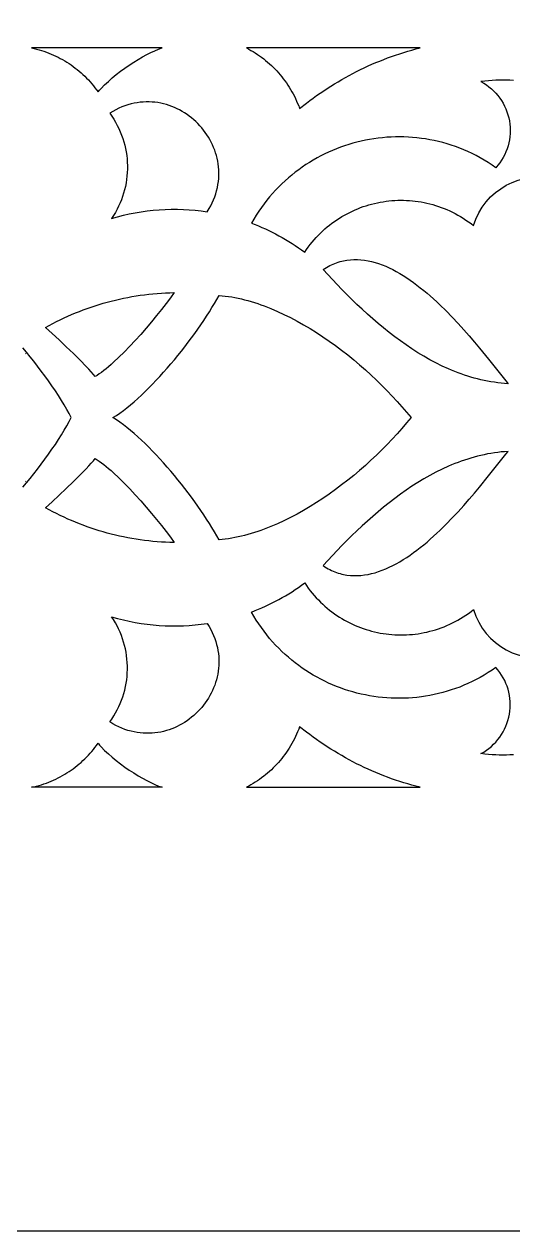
# Model space of a CAD drawing. Extents: x -660 to 660, y -460 to 460.
# Drawn here: x -457.6 to -391.5, y -460 to -296.8 of the extents above; entities that cross this region are included whole.
import ezdxf

# ---------------------------------------------------------------- set-up
doc = ezdxf.new("R2010")
doc.units = 0
doc.layers.add('LAYER_1', color=18, linetype='CONTINUOUS')

msp = doc.modelspace()

# ---------------------------------------------------------------- linework, layer by layer
at = {"layer": 'LAYER_1'}
for points in [[(-660, -460), (660, -460), (660, 460), (-660, 460)], [(-456.59, -300), (-456.25, -300.08), (-455.91, -300.16), (-455.58, -300.25), (-455.24, -300.35), (-454.92, -300.46), (-454.59, -300.57), (-454.27, -300.7), (-453.95, -300.83), (-453.63, -300.96), (-453.32, -301.11), (-453.01, -301.26), (-452.7, -301.42), (-452.4, -301.58), (-452.1, -301.75), (-451.81, -301.93), (-451.52, -302.12), (-451.24, -302.31), (-450.96, -302.51), (-450.68, -302.72), (-450.41, -302.93), (-450.15, -303.15), (-449.89, -303.37), (-449.63, -303.6), (-449.38, -303.84), (-449.14, -304.08), (-448.9, -304.33), (-448.67, -304.59), (-448.44, -304.85), (-448.22, -305.11), (-448.01, -305.39), (-447.8, -305.66), (-447.59, -305.95), (-447.39, -305.71), (-447.17, -305.47), (-446.7, -304.99), (-446.2, -304.52), (-445.67, -304.06), (-445.12, -303.6), (-444.54, -303.16), (-443.95, -302.73), (-443.36, -302.32), (-442.76, -301.93), (-442.16, -301.56), (-441.57, -301.22), (-440.99, -300.91), (-440.43, -300.63), (-439.9, -300.38), (-439.39, -300.17), (-438.91, -300)], [(-420.31, -308.19), (-419.4, -307.47), (-418.94, -307.12), (-418.48, -306.78), (-418.01, -306.44), (-417.54, -306.12), (-417.06, -305.79), (-416.58, -305.48), (-416.09, -305.17), (-415.61, -304.86), (-415.11, -304.57), (-414.62, -304.28), (-414.12, -303.99), (-413.62, -303.72), (-413.11, -303.45), (-412.6, -303.19), (-412.08, -302.93), (-411.57, -302.68), (-411.05, -302.44), (-410.52, -302.21), (-410, -301.98), (-409.47, -301.77), (-408.93, -301.55), (-408.4, -301.35), (-407.86, -301.16), (-407.32, -300.97), (-406.77, -300.79), (-406.23, -300.61), (-405.68, -300.45), (-405.12, -300.29), (-404.57, -300.14), (-404.01, -300), (-427.51, -300), (-427.2, -300.16), (-426.9, -300.33), (-426.6, -300.5), (-426.31, -300.68), (-426.02, -300.87), (-425.74, -301.07), (-425.46, -301.27), (-425.18, -301.48), (-424.92, -301.69), (-424.65, -301.91), (-424.39, -302.14), (-424.14, -302.37), (-423.89, -302.61), (-423.65, -302.85), (-423.41, -303.11), (-423.18, -303.36), (-422.96, -303.62), (-422.74, -303.89), (-422.52, -304.17), (-422.32, -304.44), (-422.11, -304.73), (-421.92, -305.02), (-421.73, -305.31), (-421.55, -305.61), (-421.37, -305.92), (-421.2, -306.23), (-421.03, -306.54), (-420.87, -306.86), (-420.72, -307.19), (-420.58, -307.51), (-420.44, -307.85)], [(-445.77, -323.07), (-444.97, -322.84), (-444.17, -322.64), (-443.36, -322.46), (-442.55, -322.3), (-441.74, -322.16), (-440.93, -322.05), (-440.12, -321.95), (-439.3, -321.89), (-438.49, -321.84), (-437.68, -321.82), (-436.86, -321.82), (-436.05, -321.84), (-435.24, -321.88), (-434.43, -321.95), (-433.62, -322.04), (-432.82, -322.15), (-432.57, -321.74), (-432.35, -321.34), (-432.14, -320.94), (-431.96, -320.53), (-431.8, -320.12), (-431.66, -319.72), (-431.55, -319.31), (-431.45, -318.9), (-431.37, -318.49), (-431.31, -318.09), (-431.27, -317.68), (-431.24, -317.28), (-431.24, -316.88), (-431.25, -316.48), (-431.28, -316.09), (-431.33, -315.7), (-431.39, -315.31), (-431.47, -314.93), (-431.57, -314.55), (-431.68, -314.18), (-431.81, -313.81), (-431.95, -313.45), (-432.1, -313.09), (-432.27, -312.74), (-432.45, -312.4), (-432.65, -312.07), (-432.86, -311.74), (-433.08, -311.42), (-433.31, -311.11), (-433.55, -310.81), (-433.81, -310.52), (-434.08, -310.24), (-434.35, -309.97), (-434.64, -309.71), (-434.93, -309.46), (-435.24, -309.22), (-435.55, -308.99), (-435.88, -308.78), (-436.21, -308.58), (-436.55, -308.39), (-436.89, -308.22), (-437.25, -308.06), (-437.61, -307.91), (-437.97, -307.78), (-438.35, -307.66), (-438.72, -307.56), (-439.11, -307.47), (-439.49, -307.4), (-439.89, -307.35), (-440.28, -307.32), (-440.68, -307.3), (-441.08, -307.3), (-441.49, -307.32), (-441.9, -307.35), (-442.31, -307.41), (-442.72, -307.48), (-443.13, -307.58), (-443.54, -307.69), (-443.96, -307.83), (-444.37, -307.99), (-444.79, -308.16), (-445.2, -308.36), (-445.61, -308.59), (-446.02, -308.83), (-445.74, -309.23), (-445.47, -309.64), (-445.22, -310.06), (-444.99, -310.48), (-444.78, -310.92), (-444.58, -311.35), (-444.41, -311.8), (-444.25, -312.24), (-444.11, -312.69), (-443.98, -313.15), (-443.88, -313.61), (-443.79, -314.07), (-443.72, -314.54), (-443.67, -315), (-443.64, -315.47), (-443.62, -315.94), (-443.62, -316.4), (-443.64, -316.87), (-443.68, -317.34), (-443.73, -317.8), (-443.8, -318.27), (-443.89, -318.73), (-444, -319.18), (-444.13, -319.64), (-444.27, -320.09), (-444.43, -320.53), (-444.61, -320.97), (-444.81, -321.41), (-445.02, -321.83), (-445.25, -322.25), (-445.5, -322.67)], [(-417.14, -329.98), (-416.92, -329.83), (-416.69, -329.69), (-416.46, -329.56), (-416.23, -329.44), (-416, -329.33), (-415.77, -329.23), (-415.54, -329.14), (-415.31, -329.05), (-415.08, -328.97), (-414.85, -328.9), (-414.61, -328.84), (-414.38, -328.79), (-414.14, -328.74), (-413.91, -328.7), (-413.44, -328.65), (-412.96, -328.62), (-412.49, -328.62), (-412.01, -328.65), (-411.53, -328.71), (-411.05, -328.79), (-410.57, -328.89), (-410.1, -329.02), (-409.62, -329.17), (-409.14, -329.35), (-408.66, -329.54), (-408.18, -329.75), (-407.71, -329.99), (-407.23, -330.24), (-406.76, -330.51), (-406.29, -330.79), (-405.82, -331.09), (-405.36, -331.41), (-404.89, -331.74), (-404.43, -332.08), (-403.98, -332.43), (-403.52, -332.8), (-403.07, -333.17), (-402.63, -333.55), (-402.19, -333.95), (-401.75, -334.35), (-401.32, -334.75), (-400.48, -335.58), (-399.66, -336.42), (-398.86, -337.27), (-398.1, -338.12), (-397.36, -338.96), (-396.65, -339.79), (-395.98, -340.6), (-394.75, -342.12), (-393.68, -343.47), (-392.79, -344.59), (-392.42, -345.05), (-392.11, -345.43), (-392.57, -345.39), (-393.04, -345.35), (-393.5, -345.3), (-393.96, -345.23), (-394.42, -345.16), (-394.88, -345.08), (-395.33, -344.98), (-395.79, -344.88), (-396.23, -344.77), (-396.68, -344.66), (-397.13, -344.53), (-397.57, -344.39), (-398.01, -344.25), (-398.45, -344.1), (-398.88, -343.94), (-399.31, -343.77), (-399.74, -343.6), (-400.17, -343.41), (-401.02, -343.03), (-401.86, -342.61), (-402.69, -342.17), (-403.5, -341.71), (-404.31, -341.22), (-405.11, -340.71), (-405.9, -340.18), (-406.68, -339.63), (-407.45, -339.07), (-408.21, -338.48), (-408.96, -337.88), (-409.7, -337.27), (-410.42, -336.64), (-411.14, -336), (-411.85, -335.35), (-412.55, -334.7), (-413.24, -334.03), (-413.91, -333.37), (-414.58, -332.69), (-415.24, -332.01), (-415.88, -331.33)], [(-454.72, -337.8), (-454.22, -337.53), (-453.72, -337.26), (-453.22, -337.01), (-452.71, -336.76), (-452.2, -336.52), (-451.68, -336.28), (-451.17, -336.06), (-450.64, -335.84), (-450.12, -335.63), (-449.59, -335.43), (-449.06, -335.24), (-448.52, -335.05), (-447.98, -334.87), (-447.44, -334.7), (-446.9, -334.54), (-446.35, -334.39), (-445.8, -334.24), (-445.25, -334.11), (-444.69, -333.98), (-444.13, -333.86), (-443.57, -333.75), (-443.01, -333.64), (-442.45, -333.55), (-441.88, -333.46), (-441.31, -333.39), (-440.74, -333.32), (-440.17, -333.26), (-439.6, -333.21), (-439.02, -333.17), (-438.45, -333.13), (-437.87, -333.11), (-437.29, -333.09), (-437.81, -333.82), (-438.39, -334.58), (-439.01, -335.39), (-439.67, -336.21), (-440.36, -337.05), (-441.08, -337.9), (-441.81, -338.74), (-442.56, -339.56), (-443.3, -340.36), (-444.04, -341.13), (-444.78, -341.85), (-445.49, -342.52), (-445.83, -342.83), (-446.17, -343.12), (-446.5, -343.4), (-446.82, -343.65), (-447.13, -343.89), (-447.43, -344.1), (-447.72, -344.29), (-448, -344.46), (-448.23, -344.16), (-448.52, -343.83), (-448.84, -343.47), (-449.21, -343.08), (-450.02, -342.24), (-450.93, -341.35), (-451.89, -340.42), (-452.86, -339.5), (-453.82, -338.62)], [(-431.22, -366.53), (-431.52, -365.99), (-431.84, -365.44), (-432.18, -364.88), (-432.53, -364.31), (-432.9, -363.73), (-433.28, -363.15), (-433.68, -362.56), (-434.09, -361.97), (-434.51, -361.38), (-434.95, -360.78), (-435.39, -360.19), (-435.84, -359.59), (-436.31, -359), (-436.78, -358.41), (-437.25, -357.83), (-437.74, -357.26), (-438.22, -356.69), (-438.72, -356.13), (-439.21, -355.58), (-439.71, -355.05), (-440.21, -354.53), (-440.71, -354.02), (-441.21, -353.52), (-441.71, -353.05), (-442.21, -352.59), (-442.71, -352.15), (-443.2, -351.73), (-443.68, -351.34), (-444.17, -350.97), (-444.64, -350.62), (-445.11, -350.3), (-445.57, -350), (-445.11, -349.7), (-444.64, -349.38), (-444.17, -349.03), (-443.68, -348.66), (-443.2, -348.27), (-442.71, -347.85), (-442.21, -347.41), (-441.71, -346.95), (-441.21, -346.48), (-440.71, -345.98), (-440.21, -345.47), (-439.71, -344.95), (-439.21, -344.42), (-438.72, -343.87), (-438.22, -343.31), (-437.74, -342.74), (-437.25, -342.17), (-436.78, -341.59), (-436.31, -341), (-435.84, -340.41), (-435.39, -339.81), (-434.95, -339.22), (-434.51, -338.62), (-434.09, -338.03), (-433.68, -337.44), (-433.28, -336.85), (-432.9, -336.27), (-432.53, -335.69), (-432.18, -335.12), (-431.84, -334.56), (-431.52, -334.01), (-431.22, -333.47), (-430.8, -333.51), (-430.37, -333.56), (-429.94, -333.61), (-429.51, -333.68), (-429.07, -333.76), (-428.64, -333.85), (-428.2, -333.95), (-427.76, -334.06), (-427.32, -334.18), (-426.88, -334.3), (-426.44, -334.44), (-425.99, -334.59), (-425.55, -334.74), (-425.11, -334.9), (-424.22, -335.25), (-423.33, -335.63), (-422.44, -336.04), (-421.55, -336.48), (-420.66, -336.95), (-419.78, -337.44), (-418.91, -337.96), (-418.04, -338.51), (-417.17, -339.07), (-416.32, -339.66), (-415.47, -340.26), (-414.64, -340.89), (-413.81, -341.53), (-413, -342.18), (-412.21, -342.85), (-411.42, -343.53), (-410.66, -344.23), (-409.91, -344.93), (-409.18, -345.64), (-408.47, -346.36), (-407.77, -347.08), (-407.1, -347.81), (-406.46, -348.54), (-405.83, -349.27), (-405.23, -350), (-405.83, -350.73), (-406.46, -351.46), (-407.1, -352.19), (-407.77, -352.92), (-408.47, -353.64), (-409.18, -354.36), (-409.91, -355.07), (-410.66, -355.77), (-411.42, -356.47), (-412.21, -357.15), (-413, -357.82), (-413.81, -358.47), (-414.64, -359.11), (-415.47, -359.74), (-416.32, -360.34), (-417.17, -360.93), (-418.04, -361.49), (-418.91, -362.04), (-419.78, -362.56), (-420.66, -363.05), (-421.55, -363.52), (-422.44, -363.96), (-423.33, -364.37), (-424.22, -364.75), (-424.66, -364.93), (-425.11, -365.1), (-425.55, -365.26), (-425.99, -365.41), (-426.44, -365.56), (-426.88, -365.7), (-427.32, -365.82), (-427.76, -365.94), (-428.2, -366.05), (-428.64, -366.15), (-429.07, -366.24), (-429.51, -366.32), (-429.94, -366.39), (-430.37, -366.44), (-430.8, -366.49)], [(-454.72, -362.2), (-453.82, -361.38), (-452.86, -360.5), (-451.89, -359.58), (-450.93, -358.65), (-450.02, -357.76), (-449.21, -356.92), (-448.84, -356.53), (-448.52, -356.17), (-448.23, -355.84), (-448, -355.54), (-447.72, -355.71), (-447.43, -355.9), (-447.13, -356.11), (-446.82, -356.35), (-446.5, -356.6), (-446.17, -356.88), (-445.83, -357.17), (-445.49, -357.48), (-444.78, -358.15), (-444.04, -358.87), (-443.3, -359.64), (-442.56, -360.44), (-441.81, -361.26), (-441.08, -362.1), (-440.36, -362.95), (-439.67, -363.79), (-439.01, -364.61), (-438.39, -365.42), (-437.81, -366.18), (-437.29, -366.91), (-437.87, -366.89), (-438.45, -366.87), (-439.02, -366.83), (-439.6, -366.79), (-440.17, -366.74), (-440.74, -366.68), (-441.31, -366.61), (-441.88, -366.54), (-442.45, -366.45), (-443.01, -366.36), (-443.57, -366.25), (-444.13, -366.14), (-444.69, -366.02), (-445.25, -365.89), (-445.8, -365.76), (-446.35, -365.61), (-446.9, -365.46), (-447.44, -365.3), (-447.98, -365.13), (-448.52, -364.95), (-449.06, -364.76), (-449.59, -364.57), (-450.12, -364.37), (-450.64, -364.16), (-451.17, -363.94), (-451.68, -363.72), (-452.2, -363.48), (-452.71, -363.24), (-453.22, -362.99), (-453.72, -362.74), (-454.22, -362.47)], [(-417.14, -370.02), (-416.92, -370.17), (-416.69, -370.31), (-416.46, -370.44), (-416.23, -370.56), (-416, -370.67), (-415.77, -370.77), (-415.54, -370.86), (-415.31, -370.95), (-415.08, -371.03), (-414.85, -371.1), (-414.61, -371.16), (-414.38, -371.21), (-414.14, -371.26), (-413.91, -371.3), (-413.44, -371.35), (-412.96, -371.38), (-412.49, -371.38), (-412.01, -371.35), (-411.53, -371.29), (-411.05, -371.21), (-410.57, -371.11), (-410.1, -370.98), (-409.62, -370.83), (-409.14, -370.65), (-408.66, -370.46), (-408.18, -370.25), (-407.71, -370.01), (-407.23, -369.76), (-406.76, -369.49), (-406.29, -369.21), (-405.82, -368.91), (-405.36, -368.59), (-404.89, -368.26), (-404.43, -367.92), (-403.98, -367.57), (-403.52, -367.2), (-403.07, -366.83), (-402.63, -366.45), (-402.19, -366.05), (-401.75, -365.65), (-401.32, -365.25), (-400.48, -364.42), (-399.66, -363.58), (-398.86, -362.73), (-398.1, -361.88), (-397.36, -361.04), (-396.65, -360.21), (-395.98, -359.4), (-394.75, -357.88), (-393.68, -356.53), (-392.79, -355.41), (-392.42, -354.95), (-392.11, -354.57), (-392.57, -354.61), (-393.04, -354.65), (-393.5, -354.7), (-393.96, -354.77), (-394.42, -354.84), (-394.88, -354.92), (-395.33, -355.02), (-395.79, -355.12), (-396.23, -355.23), (-396.68, -355.34), (-397.13, -355.47), (-397.57, -355.61), (-398.01, -355.75), (-398.45, -355.9), (-398.88, -356.06), (-399.31, -356.23), (-399.74, -356.4), (-400.17, -356.59), (-401.02, -356.97), (-401.86, -357.39), (-402.69, -357.83), (-403.5, -358.29), (-404.31, -358.78), (-405.11, -359.29), (-405.9, -359.82), (-406.68, -360.37), (-407.45, -360.93), (-408.21, -361.52), (-408.96, -362.12), (-409.7, -362.73), (-410.42, -363.36), (-411.14, -364), (-411.85, -364.65), (-412.55, -365.3), (-413.24, -365.97), (-413.91, -366.63), (-414.58, -367.31), (-415.24, -367.99), (-415.88, -368.67)], [(-446.02, -391.17), (-445.74, -390.77), (-445.47, -390.36), (-445.22, -389.94), (-444.99, -389.52), (-444.78, -389.08), (-444.58, -388.65), (-444.41, -388.2), (-444.25, -387.76), (-444.11, -387.31), (-443.98, -386.85), (-443.88, -386.39), (-443.79, -385.93), (-443.72, -385.46), (-443.67, -385), (-443.64, -384.53), (-443.62, -384.06), (-443.62, -383.6), (-443.64, -383.13), (-443.68, -382.66), (-443.73, -382.2), (-443.8, -381.73), (-443.89, -381.27), (-444, -380.82), (-444.13, -380.36), (-444.27, -379.91), (-444.43, -379.47), (-444.61, -379.03), (-444.81, -378.59), (-445.02, -378.17), (-445.25, -377.75), (-445.5, -377.33), (-445.77, -376.93), (-444.97, -377.16), (-444.17, -377.36), (-443.36, -377.54), (-442.55, -377.7), (-441.74, -377.84), (-440.93, -377.95), (-440.12, -378.05), (-439.3, -378.11), (-438.49, -378.16), (-437.68, -378.18), (-436.86, -378.18), (-436.05, -378.16), (-435.24, -378.12), (-434.43, -378.05), (-433.62, -377.96), (-432.82, -377.85), (-432.57, -378.26), (-432.35, -378.66), (-432.14, -379.06), (-431.96, -379.47), (-431.8, -379.88), (-431.66, -380.28), (-431.55, -380.69), (-431.45, -381.1), (-431.37, -381.51), (-431.31, -381.91), (-431.27, -382.32), (-431.24, -382.72), (-431.24, -383.12), (-431.25, -383.52), (-431.28, -383.91), (-431.33, -384.3), (-431.39, -384.69), (-431.47, -385.07), (-431.57, -385.45), (-431.68, -385.82), (-431.81, -386.19), (-431.95, -386.55), (-432.1, -386.91), (-432.27, -387.26), (-432.45, -387.6), (-432.65, -387.93), (-432.86, -388.26), (-433.08, -388.58), (-433.31, -388.89), (-433.55, -389.19), (-433.81, -389.48), (-434.08, -389.76), (-434.35, -390.03), (-434.64, -390.29), (-434.93, -390.54), (-435.24, -390.78), (-435.55, -391.01), (-435.88, -391.22), (-436.21, -391.42), (-436.55, -391.61), (-436.89, -391.78), (-437.25, -391.94), (-437.61, -392.09), (-437.97, -392.22), (-438.35, -392.34), (-438.72, -392.44), (-439.11, -392.53), (-439.49, -392.6), (-439.89, -392.65), (-440.28, -392.68), (-440.68, -392.7), (-441.08, -392.7), (-441.49, -392.68), (-441.9, -392.65), (-442.31, -392.59), (-442.72, -392.52), (-443.13, -392.42), (-443.54, -392.31), (-443.96, -392.17), (-444.37, -392.01), (-444.79, -391.84), (-445.2, -391.64), (-445.61, -391.41)], [(-427.51, -400), (-404.01, -400), (-404.57, -399.86), (-405.12, -399.71), (-405.68, -399.55), (-406.23, -399.39), (-406.77, -399.21), (-407.32, -399.03), (-407.86, -398.84), (-408.4, -398.65), (-408.93, -398.45), (-409.47, -398.23), (-410, -398.02), (-410.52, -397.79), (-411.05, -397.56), (-411.57, -397.32), (-412.08, -397.07), (-412.6, -396.81), (-413.11, -396.55), (-413.62, -396.28), (-414.12, -396.01), (-414.62, -395.72), (-415.11, -395.43), (-415.61, -395.14), (-416.09, -394.83), (-416.58, -394.52), (-417.06, -394.21), (-417.54, -393.88), (-418.01, -393.56), (-418.48, -393.22), (-418.94, -392.88), (-419.4, -392.53), (-420.31, -391.81), (-420.44, -392.15), (-420.58, -392.49), (-420.72, -392.81), (-420.87, -393.14), (-421.03, -393.46), (-421.2, -393.77), (-421.37, -394.08), (-421.55, -394.39), (-421.73, -394.69), (-421.92, -394.98), (-422.11, -395.27), (-422.32, -395.56), (-422.52, -395.83), (-422.74, -396.11), (-422.96, -396.38), (-423.18, -396.64), (-423.41, -396.89), (-423.65, -397.15), (-423.89, -397.39), (-424.14, -397.63), (-424.39, -397.86), (-424.65, -398.09), (-424.92, -398.31), (-425.18, -398.52), (-425.46, -398.73), (-425.74, -398.93), (-426.02, -399.13), (-426.31, -399.32), (-426.6, -399.5), (-426.9, -399.67), (-427.2, -399.84)], [(-456.59, -400), (-456.25, -399.92), (-455.91, -399.84), (-455.58, -399.75), (-455.24, -399.65), (-454.92, -399.54), (-454.59, -399.43), (-454.27, -399.3), (-453.95, -399.17), (-453.63, -399.04), (-453.32, -398.89), (-453.01, -398.74), (-452.7, -398.58), (-452.4, -398.42), (-452.1, -398.25), (-451.81, -398.07), (-451.52, -397.88), (-451.24, -397.69), (-450.96, -397.49), (-450.68, -397.28), (-450.41, -397.07), (-450.15, -396.85), (-449.89, -396.63), (-449.63, -396.4), (-449.38, -396.16), (-449.14, -395.92), (-448.9, -395.67), (-448.67, -395.41), (-448.44, -395.15), (-448.22, -394.89), (-448.01, -394.61), (-447.8, -394.34), (-447.59, -394.05), (-447.39, -394.29), (-447.17, -394.53), (-446.7, -395.01), (-446.2, -395.48), (-445.67, -395.94), (-445.12, -396.4), (-444.54, -396.84), (-443.95, -397.27), (-443.36, -397.68), (-442.76, -398.07), (-442.16, -398.44), (-441.57, -398.78), (-440.99, -399.09), (-440.43, -399.37), (-439.9, -399.62), (-439.39, -399.83), (-438.91, -400)]]:
    msp.add_lwpolyline(points, close=True, dxfattribs=at)
for points in [[(-391.38, -304.4), (-391.85, -304.37), (-392.33, -304.36), (-392.81, -304.35), (-393.29, -304.35), (-393.78, -304.37), (-394.27, -304.4), (-394.77, -304.44), (-395.27, -304.49), (-395.77, -304.55, -0.486239), (-393.75, -316.2), (-394.27, -315.84), (-394.8, -315.5), (-395.34, -315.17), (-395.88, -314.86), (-396.42, -314.57), (-396.97, -314.29), (-397.53, -314.03), (-398.09, -313.79), (-398.65, -313.56), (-399.22, -313.35), (-399.79, -313.16), (-400.36, -312.98), (-400.94, -312.81), (-401.51, -312.66), (-402.09, -312.53), (-402.68, -312.42), (-403.26, -312.31), (-403.84, -312.23), (-404.43, -312.16), (-405.02, -312.1), (-405.6, -312.06), (-406.19, -312.04), (-406.77, -312.03), (-407.36, -312.03), (-407.94, -312.05), (-408.53, -312.09), (-409.11, -312.14), (-409.69, -312.2), (-410.27, -312.28), (-410.84, -312.37), (-411.41, -312.48), (-411.98, -312.6), (-412.55, -312.74), (-413.11, -312.89), (-413.67, -313.06), (-414.23, -313.24), (-414.78, -313.43), (-415.32, -313.64), (-415.86, -313.86), (-416.4, -314.1), (-416.92, -314.34), (-417.45, -314.61), (-417.96, -314.88), (-418.47, -315.17), (-418.98, -315.48), (-419.47, -315.79), (-419.96, -316.12), (-420.44, -316.47), (-420.92, -316.82), (-421.38, -317.19), (-421.84, -317.58), (-422.28, -317.97), (-422.72, -318.38), (-423.15, -318.8), (-423.56, -319.24), (-423.97, -319.68), (-424.37, -320.14), (-424.76, -320.61), (-425.13, -321.1), (-425.49, -321.59), (-425.85, -322.1), (-426.19, -322.62), (-426.51, -323.16), (-426.83, -323.7), (-426.35, -323.89), (-425.88, -324.08), (-425.41, -324.28), (-424.95, -324.49), (-424.48, -324.7), (-424.02, -324.93), (-423.57, -325.16), (-423.11, -325.4), (-422.66, -325.65), (-422.22, -325.91), (-421.77, -326.18), (-421.34, -326.45), (-420.9, -326.73), (-420.47, -327.02), (-420.05, -327.32), (-419.63, -327.63), (-419.39, -327.27), (-419.14, -326.93), (-418.88, -326.59), (-418.62, -326.26), (-418.35, -325.94), (-418.07, -325.63), (-417.78, -325.33), (-417.49, -325.04), (-417.19, -324.75), (-416.89, -324.48), (-416.58, -324.21), (-416.26, -323.96), (-415.94, -323.71), (-415.61, -323.47), (-415.28, -323.24), (-414.94, -323.02), (-414.6, -322.81), (-414.25, -322.61), (-413.9, -322.42), (-413.54, -322.24), (-413.18, -322.07), (-412.82, -321.9), (-412.45, -321.75), (-412.08, -321.6), (-411.71, -321.47), (-411.33, -321.34), (-410.95, -321.23), (-410.57, -321.12), (-410.18, -321.03), (-409.79, -320.94), (-409.41, -320.86), (-409.01, -320.8), (-408.62, -320.74), (-408.23, -320.69), (-407.83, -320.65), (-407.44, -320.63), (-407.04, -320.61), (-406.64, -320.6), (-406.25, -320.6), (-405.85, -320.62), (-405.45, -320.64), (-405.05, -320.67), (-404.66, -320.72), (-404.26, -320.77), (-403.86, -320.83), (-403.47, -320.91), (-403.08, -320.99), (-402.68, -321.09), (-402.29, -321.19), (-401.91, -321.31), (-401.52, -321.43), (-401.14, -321.57), (-400.75, -321.72), (-400.38, -321.87), (-400, -322.04), (-399.63, -322.22), (-399.26, -322.41), (-398.89, -322.61), (-398.53, -322.82), (-398.17, -323.04), (-397.82, -323.28), (-397.47, -323.52), (-397.12, -323.77), (-396.78, -324.04, -1), (-379.17, -329.3)], [(-391.38, -395.6), (-391.85, -395.63), (-392.33, -395.64), (-392.81, -395.65), (-393.29, -395.65), (-393.78, -395.63), (-394.27, -395.6), (-394.77, -395.56), (-395.27, -395.51), (-395.77, -395.45, 0.486239), (-393.75, -383.8), (-394.27, -384.16), (-394.8, -384.5), (-395.34, -384.83), (-395.88, -385.14), (-396.42, -385.43), (-396.97, -385.71), (-397.53, -385.97), (-398.09, -386.21), (-398.65, -386.44), (-399.22, -386.65), (-399.79, -386.84), (-400.36, -387.02), (-400.94, -387.19), (-401.51, -387.34), (-402.09, -387.47), (-402.68, -387.58), (-403.26, -387.69), (-403.84, -387.77), (-404.43, -387.84), (-405.02, -387.9), (-405.6, -387.94), (-406.19, -387.96), (-406.77, -387.97), (-407.36, -387.97), (-407.94, -387.95), (-408.53, -387.91), (-409.11, -387.86), (-409.69, -387.8), (-410.27, -387.72), (-410.84, -387.63), (-411.41, -387.52), (-411.98, -387.4), (-412.55, -387.26), (-413.11, -387.11), (-413.67, -386.94), (-414.23, -386.76), (-414.78, -386.57), (-415.32, -386.36), (-415.86, -386.14), (-416.4, -385.9), (-416.92, -385.66), (-417.45, -385.39), (-417.96, -385.12), (-418.47, -384.83), (-418.98, -384.52), (-419.47, -384.21), (-419.96, -383.88), (-420.44, -383.53), (-420.92, -383.18), (-421.38, -382.81), (-421.84, -382.42), (-422.28, -382.03), (-422.72, -381.62), (-423.15, -381.2), (-423.56, -380.76), (-423.97, -380.32), (-424.37, -379.86), (-424.76, -379.39), (-425.13, -378.9), (-425.49, -378.41), (-425.85, -377.9), (-426.19, -377.38), (-426.51, -376.84), (-426.83, -376.3), (-426.35, -376.11), (-425.88, -375.92), (-425.41, -375.72), (-424.95, -375.51), (-424.48, -375.3), (-424.02, -375.07), (-423.57, -374.84), (-423.11, -374.6), (-422.66, -374.35), (-422.22, -374.09), (-421.77, -373.82), (-421.34, -373.55), (-420.9, -373.27), (-420.47, -372.98), (-420.05, -372.68), (-419.63, -372.37), (-419.39, -372.73), (-419.14, -373.07), (-418.88, -373.41), (-418.62, -373.74), (-418.35, -374.06), (-418.07, -374.37), (-417.78, -374.67), (-417.49, -374.96), (-417.19, -375.25), (-416.89, -375.52), (-416.58, -375.79), (-416.26, -376.04), (-415.94, -376.29), (-415.61, -376.53), (-415.28, -376.76), (-414.94, -376.98), (-414.6, -377.19), (-414.25, -377.39), (-413.9, -377.58), (-413.54, -377.76), (-413.18, -377.93), (-412.82, -378.1), (-412.45, -378.25), (-412.08, -378.4), (-411.71, -378.53), (-411.33, -378.66), (-410.95, -378.77), (-410.57, -378.88), (-410.18, -378.97), (-409.79, -379.06), (-409.41, -379.14), (-409.01, -379.2), (-408.62, -379.26), (-408.23, -379.31), (-407.83, -379.35), (-407.44, -379.37), (-407.04, -379.39), (-406.64, -379.4), (-406.25, -379.4), (-405.85, -379.38), (-405.45, -379.36), (-405.05, -379.33), (-404.66, -379.28), (-404.26, -379.23), (-403.86, -379.17), (-403.47, -379.09), (-403.08, -379.01), (-402.68, -378.91), (-402.29, -378.81), (-401.91, -378.69), (-401.52, -378.57), (-401.14, -378.43), (-400.75, -378.28), (-400.38, -378.13), (-400, -377.96), (-399.63, -377.78), (-399.26, -377.59), (-398.89, -377.39), (-398.53, -377.18), (-398.17, -376.96), (-397.82, -376.72), (-397.47, -376.48), (-397.12, -376.23), (-396.78, -375.96, 1), (-379.17, -370.7)]]:
    msp.add_lwpolyline(points, format="xyb", dxfattribs=at)
for points in [[(-457.77, -359.42), (-457.29, -358.84), (-456.79, -358.24), (-456.29, -357.61), (-455.78, -356.96), (-455.28, -356.3), (-454.78, -355.64), (-454.3, -354.96), (-453.83, -354.29), (-453.37, -353.63), (-452.94, -352.97), (-452.54, -352.33), (-452.16, -351.71), (-451.82, -351.11), (-451.51, -350.54), (-451.25, -350), (-451.51, -349.46), (-451.82, -348.89), (-452.16, -348.29), (-452.54, -347.67), (-452.94, -347.03), (-453.37, -346.37), (-453.83, -345.71), (-454.3, -345.04), (-454.78, -344.36), (-455.28, -343.7), (-455.78, -343.04), (-456.29, -342.39), (-456.79, -341.76), (-457.29, -341.16), (-457.77, -340.58)], [(-457.4, -341.34), (-457.37, -341.39)], [(-457.4, -358.66), (-457.37, -358.61)]]:
    msp.add_lwpolyline(points, dxfattribs=at)

doc.saveas('drawing.dxf')
